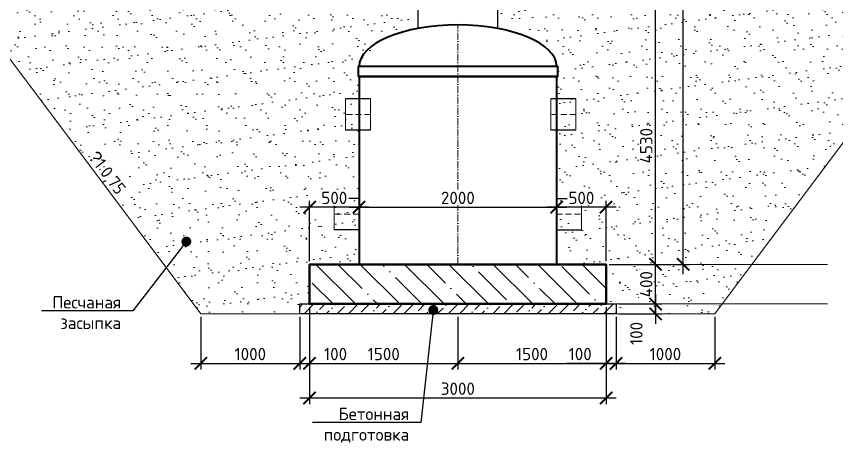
# Model space of a CAD drawing. Header units: metres. Extents: x 354637 to 441172, y 20821 to 108904.
# Drawn here: x 362280 to 370577, y 63474 to 67801 of the extents above; entities that cross this region are included whole.
import ezdxf
from ezdxf import colors
from ezdxf.entities.mleader import LeaderData, LeaderLine
from ezdxf.math import Vec2, Vec3

# ---------------------------------------------------------------- set-up
doc = ezdxf.new("R2010")
doc.units = ezdxf.units.M
doc.header["$PDSIZE"] = 1
doc.linetypes.add('ACAD_ISO10W100', pattern=[18, 12, -3, 0, -3])
doc.layers.get('0').update_dxf_attribs({"lineweight": 0})
doc.layers.get('Defpoints').update_dxf_attribs({"color": 3})
for name, color, linetype, lineweight in [('второстепенные', 7, 'Continuous', 25), ('выноски', 7, 'Continuous', 15), ('основная конструкция', 7, 'Continuous', 50), ('размеры', 7, 'Continuous', 15), ('штриховка', 7, 'Continuous', 9)]:
    doc.layers.add(name, color=color, linetype=linetype, lineweight=lineweight)
doc.styles.add('GOST-2.304_Type-B', font='GOST Common.ttf')
doc.styles.add('ISOCPEUR', font='isocpeur.ttf')
doc.styles.add('ГОСТ 2.304', font='CS_Gost2304.shx')
doc.dimstyles.new('СПДС', dxfattribs={"dimscale": 100, "dimtxt": 2.5, "dimasz": 2.5, "dimexe": 1.25, "dimexo": 0.625, "dimtad": 1, "dimdec": 0, "dimrnd": 0.001, "dimtxsty": 'ГОСТ 2.304', "dimblk": 'ARCHTICK', "dimblk1": 'ARCHTICK', "dimblk2": 'ARCHTICK', "dimcen": 2.5, "dimdle": 2, "dimadec": 0, "dimazin": 2, "dimtfac": 0.75, "dimtdec": 4, "dimtmove": 1, "dimatfit": 3, "dimfxl": 1, "dimtolj": 1, "dimarcsym": 1})

# ---------------------------------------------------------------- blocks, each defined once
blk = doc.blocks.new('*U71')
at = {"color": 7, "linetype": 'ACAD_ISO10W100', "lineweight": 15, "ltscale": 6}
blk.add_line((0, 0), (0, 2420), dxfattribs=at)
at = {"color": 250, "lineweight": 40, "ltscale": 20}
blk.add_line((-1100, 0), (1100, 0), dxfattribs=at)
for points in [[(-1010, 1900), (1010, 1900), (1010, 2000), (-1010, 2000)], [(-1000, 0), (1000, 0), (1000, 1900), (-1000, 1900)]]:
    blk.add_lwpolyline(points, close=True, dxfattribs=at)
blk.add_ellipse((0, 2000), major_axis=(-1000, 0), ratio=0.42, start_param=3.141593, end_param=6.283185, dxfattribs=at)
blk = doc.blocks.new('*U70')
at = {"lineweight": 30}
for p, q in [((0, 157.5), (250, 157.5)), ((0, -157.5), (250, -157.5))]:
    blk.add_line(p, q, dxfattribs=at)
at = {"color": 7, "linetype": 'Continuous', "lineweight": 20}
for p, q in [((0, 157.5), (0, -157.5)), ((250, 157.5), (250, -157.5))]:
    blk.add_line(p, q, dxfattribs=at)
at = {"color": 7, "linetype": 'ACAD_ISO10W100', "lineweight": 15, "ltscale": 5}
blk.add_line((0, 0), (250, 0), dxfattribs=at)
at = {"color": 30, "linetype": 'Continuous', "lineweight": 15, "ltscale": 20, "true_color": 0xf26722, "style": 'GOST-2.304_Type-B', "flags": 1}
blk.add_attdef('МАТЕРИАЛ', (325.8, 122.6), '', height=2.5, dxfattribs=at)
blk = doc.blocks.new('*U69')
at = {"lineweight": 30}
for p, q in [((0, 157.5), (250, 157.5)), ((0, -157.5), (250, -157.5))]:
    blk.add_line(p, q, dxfattribs=at)
at = {"color": 7, "linetype": 'Continuous', "lineweight": 20}
for p, q in [((0, 157.5), (0, -157.5)), ((250, 157.5), (250, -157.5))]:
    blk.add_line(p, q, dxfattribs=at)
at = {"color": 7, "linetype": 'ACAD_ISO10W100', "lineweight": 15, "ltscale": 5}
blk.add_line((0, 0), (250, 0), dxfattribs=at)
at = {"color": 30, "linetype": 'Continuous', "lineweight": 15, "ltscale": 20, "true_color": 0xf26722, "style": 'GOST-2.304_Type-B', "flags": 1}
blk.add_attdef('МАТЕРИАЛ', (325.8, 122.6), '', height=2.5, dxfattribs=at)
blk = doc.blocks.new('*U67')
at = {"lineweight": 30}
for p, q in [((0, 157.5), (250, 157.5)), ((0, -157.5), (250, -157.5))]:
    blk.add_line(p, q, dxfattribs=at)
at = {"color": 7, "linetype": 'Continuous', "lineweight": 20}
for p, q in [((0, 157.5), (0, -157.5)), ((250, 157.5), (250, -157.5))]:
    blk.add_line(p, q, dxfattribs=at)
at = {"color": 7, "linetype": 'ACAD_ISO10W100', "lineweight": 15, "ltscale": 5}
blk.add_line((0, 0), (250, 0), dxfattribs=at)
at = {"color": 30, "linetype": 'Continuous', "lineweight": 15, "ltscale": 20, "true_color": 0xf26722, "style": 'GOST-2.304_Type-B', "flags": 1}
blk.add_attdef('МАТЕРИАЛ', (325.8, 122.6), '', height=2.5, dxfattribs=at)
blk = doc.blocks.new('*U68')
at = {"lineweight": 30}
for p, q in [((0, 157.5), (250, 157.5)), ((0, -157.5), (250, -157.5))]:
    blk.add_line(p, q, dxfattribs=at)
at = {"color": 7, "linetype": 'Continuous', "lineweight": 20}
for p, q in [((0, 157.5), (0, -157.5)), ((250, 157.5), (250, -157.5))]:
    blk.add_line(p, q, dxfattribs=at)
at = {"color": 7, "linetype": 'ACAD_ISO10W100', "lineweight": 15, "ltscale": 5}
blk.add_line((0, 0), (250, 0), dxfattribs=at)
at = {"color": 30, "linetype": 'Continuous', "lineweight": 15, "ltscale": 20, "true_color": 0xf26722, "style": 'GOST-2.304_Type-B', "flags": 1}
blk.add_attdef('МАТЕРИАЛ', (325.8, 122.6), '', height=2.5, dxfattribs=at)
blk = doc.blocks.new('_ArchTick')
at = {"color": 0, "linetype": 'ByBlock', "lineweight": 30, "const_width": 0.15}
blk.add_lwpolyline([(-0.5, -0.5), (0.5, 0.5)], dxfattribs=at)
blk = doc.blocks.new('*D74')
at = {"layer": 'Defpoints', "color": 0, "ltscale": 10, "transparency": 16777216}
for p in [(367745.7, 65873.8), (365745.7, 65612.6), (367745.7, 65612.6)]:
    blk.add_point(p, dxfattribs=at)
at = {"layer": 'размеры', "color": 0, "lineweight": -2, "ltscale": 10, "transparency": 16777216}
for p, q in [((365745.7, 65643.8), (365745.7, 65936.3)), ((367745.7, 65643.8), (367745.7, 65936.3)), ((365645.7, 65873.8), (367845.7, 65873.8))]:
    blk.add_line(p, q, dxfattribs=at)
at = {"layer": 'размеры', "color": 0, "lineweight": -2, "ltscale": 10, "transparency": 16777216, "xscale": 125, "yscale": 125, "zscale": 125, "rotation": 180}
blk.add_blockref('_ArchTick', (365745.7, 65873.8), dxfattribs=at)
at = {"layer": 'размеры', "color": 0, "lineweight": -2, "ltscale": 10, "transparency": 16777216, "xscale": 125, "yscale": 125, "zscale": 125}
blk.add_blockref('_ArchTick', (367745.7, 65873.8), dxfattribs=at)
at = {"layer": 'размеры', "color": 0, "ltscale": 10, "transparency": 16777216, "insert": (366745.7, 65967.5), "char_height": 125, "attachment_point": 5, "style": 'ISOCPEUR', "bg_fill": 3, "box_fill_scale": 1.1, "bg_fill_color": 9, "bg_fill_true_color": 13158600, "bg_fill_transparency": 0}
blk.add_mtext('\\A1;2000', dxfattribs=at)
blk = doc.blocks.new('*D75')
at = {"layer": 'Defpoints', "color": 0, "ltscale": 10, "transparency": 16777216}
for p in [(368245.7, 65295.1), (368745.7, 65295.1), (368345.7, 64895.1)]:
    blk.add_point(p, dxfattribs=at)
at = {"layer": 'размеры', "color": 0, "lineweight": -2, "ltscale": 10, "transparency": 16777216}
for p, q in [((368745.7, 64795.1), (368745.7, 65395.1)), ((368276.9, 65295.1), (368808.2, 65295.1)), ((368376.9, 64895.1), (368808.2, 64895.1))]:
    blk.add_line(p, q, dxfattribs=at)
at = {"layer": 'размеры', "color": 0, "lineweight": -2, "ltscale": 10, "transparency": 16777216, "xscale": 125, "yscale": 125, "zscale": 125}
for p, rotation in [((368745.7, 65295.1), 90), ((368745.7, 64895.1), 270)]:
    blk.add_blockref('_ArchTick', p, dxfattribs=dict(at, rotation=rotation))
at = {"layer": 'размеры', "color": 0, "ltscale": 10, "transparency": 16777216, "insert": (368651.9, 65095.1), "char_height": 125, "attachment_point": 5, "rotation": 90, "style": 'ISOCPEUR', "bg_fill": 3, "box_fill_scale": 1.1, "bg_fill_color": 9, "bg_fill_true_color": 13158600, "bg_fill_transparency": 0}
blk.add_mtext('\\A1;400', dxfattribs=at)
blk = doc.blocks.new('*D76')
at = {"layer": 'Defpoints', "color": 0, "ltscale": 10, "transparency": 16777216}
for p in [(368345.7, 64895.1), (368345.7, 64795.1), (368745.7, 64795.1)]:
    blk.add_point(p, dxfattribs=at)
at = {"layer": 'размеры', "color": 0, "lineweight": -2, "ltscale": 10, "transparency": 16777216}
for p, q in [((368745.7, 64995.1), (368745.7, 64695.1)), ((368376.9, 64895.1), (368808.2, 64895.1)), ((368376.9, 64795.1), (368808.2, 64795.1))]:
    blk.add_line(p, q, dxfattribs=at)
at = {"layer": 'размеры', "color": 0, "lineweight": -2, "ltscale": 10, "transparency": 16777216, "xscale": 125, "yscale": 125, "zscale": 125}
for p, rotation in [((368745.7, 64895.1), 90), ((368745.7, 64795.1), 270)]:
    blk.add_blockref('_ArchTick', p, dxfattribs=dict(at, rotation=rotation))
at = {"layer": 'размеры', "color": 0, "ltscale": 10, "transparency": 16777216, "insert": (368551.9, 64597), "char_height": 125, "attachment_point": 5, "rotation": 90, "style": 'ISOCPEUR', "bg_fill": 3, "box_fill_scale": 1.1, "bg_fill_color": 9, "bg_fill_true_color": 13158600, "bg_fill_transparency": 0}
blk.add_mtext('\\A1;100', dxfattribs=at)
blk = doc.blocks.new('*D78')
at = {"layer": 'Defpoints', "color": 0, "ltscale": 10, "transparency": 16777216}
for p in [(365245.7, 64895.1), (366745.7, 64795.1), (366745.7, 64295.1)]:
    blk.add_point(p, dxfattribs=at)
at = {"layer": 'размеры', "color": 0, "lineweight": -2, "ltscale": 10, "transparency": 16777216}
for p, q in [((365245.7, 64863.9), (365245.7, 64232.6)), ((366745.7, 64763.9), (366745.7, 64232.6)), ((365145.7, 64295.1), (366845.7, 64295.1))]:
    blk.add_line(p, q, dxfattribs=at)
at = {"layer": 'размеры', "color": 0, "lineweight": -2, "ltscale": 10, "transparency": 16777216, "xscale": 125, "yscale": 125, "zscale": 125, "rotation": 180}
blk.add_blockref('_ArchTick', (365245.7, 64295.1), dxfattribs=at)
at = {"layer": 'размеры', "color": 0, "lineweight": -2, "ltscale": 10, "transparency": 16777216, "xscale": 125, "yscale": 125, "zscale": 125}
blk.add_blockref('_ArchTick', (366745.7, 64295.1), dxfattribs=at)
at = {"layer": 'размеры', "color": 0, "ltscale": 10, "transparency": 16777216, "insert": (365995.7, 64388.9), "char_height": 125, "attachment_point": 5, "style": 'ISOCPEUR', "bg_fill": 3, "box_fill_scale": 1.1, "bg_fill_color": 9, "bg_fill_true_color": 13158600, "bg_fill_transparency": 0}
blk.add_mtext('\\A1;1500', dxfattribs=at)
blk = doc.blocks.new('*D84')
at = {"layer": 'Defpoints', "color": 0, "ltscale": 10, "transparency": 16777216}
for p in [(368245.7, 64895.1), (366745.7, 64795.1), (368245.7, 64295.1)]:
    blk.add_point(p, dxfattribs=at)
at = {"layer": 'размеры', "color": 0, "lineweight": -2, "ltscale": 10, "transparency": 16777216}
for p, q in [((368245.7, 64863.9), (368245.7, 64232.6)), ((366745.7, 64763.9), (366745.7, 64232.6)), ((366645.7, 64295.1), (368345.7, 64295.1))]:
    blk.add_line(p, q, dxfattribs=at)
at = {"layer": 'размеры', "color": 0, "lineweight": -2, "ltscale": 10, "transparency": 16777216, "xscale": 125, "yscale": 125, "zscale": 125, "rotation": 180}
blk.add_blockref('_ArchTick', (366745.7, 64295.1), dxfattribs=at)
at = {"layer": 'размеры', "color": 0, "lineweight": -2, "ltscale": 10, "transparency": 16777216, "xscale": 125, "yscale": 125, "zscale": 125}
blk.add_blockref('_ArchTick', (368245.7, 64295.1), dxfattribs=at)
at = {"layer": 'размеры', "color": 0, "ltscale": 10, "transparency": 16777216, "insert": (367495.7, 64388.9), "char_height": 125, "attachment_point": 5, "style": 'ISOCPEUR', "bg_fill": 3, "box_fill_scale": 1.1, "bg_fill_color": 9, "bg_fill_true_color": 13158600, "bg_fill_transparency": 0}
blk.add_mtext('\\A1;1500', dxfattribs=at)
blk = doc.blocks.new('*D85')
at = {"layer": 'Defpoints', "color": 0, "ltscale": 10, "transparency": 16777216}
for p in [(365245.7, 64895.1), (368245.7, 64895.1), (368245.7, 63945.1)]:
    blk.add_point(p, dxfattribs=at)
at = {"layer": 'размеры', "color": 0, "lineweight": -2, "ltscale": 10, "transparency": 16777216}
for p, q in [((365245.7, 64863.9), (365245.7, 63882.6)), ((368245.7, 64863.9), (368245.7, 63882.6)), ((365145.7, 63945.1), (368345.7, 63945.1))]:
    blk.add_line(p, q, dxfattribs=at)
at = {"layer": 'размеры', "color": 0, "lineweight": -2, "ltscale": 10, "transparency": 16777216, "xscale": 125, "yscale": 125, "zscale": 125, "rotation": 180}
blk.add_blockref('_ArchTick', (365245.7, 63945.1), dxfattribs=at)
at = {"layer": 'размеры', "color": 0, "lineweight": -2, "ltscale": 10, "transparency": 16777216, "xscale": 125, "yscale": 125, "zscale": 125}
blk.add_blockref('_ArchTick', (368245.7, 63945.1), dxfattribs=at)
at = {"layer": 'размеры', "color": 0, "ltscale": 10, "transparency": 16777216, "insert": (366745.7, 64038.9), "char_height": 125, "attachment_point": 5, "style": 'ISOCPEUR', "bg_fill": 3, "box_fill_scale": 1.1, "bg_fill_color": 9, "bg_fill_true_color": 13158600, "bg_fill_transparency": 0}
blk.add_mtext('\\A1;3000', dxfattribs=at)
blk = doc.blocks.new('*D80')
at = {"layer": 'Defpoints', "color": 0, "ltscale": 10, "transparency": 16777216}
for p in [(368663.2, 69825.1), (368745.7, 69825.1), (368245.7, 65295.1)]:
    blk.add_point(p, dxfattribs=at)
at = {"layer": 'размеры', "color": 0, "lineweight": -2, "ltscale": 10, "transparency": 16777216}
for p, q in [((368745.7, 65195.1), (368745.7, 69925.1)), ((368694.4, 69825.1), (368808.2, 69825.1)), ((368276.9, 65295.1), (368808.2, 65295.1))]:
    blk.add_line(p, q, dxfattribs=at)
at = {"layer": 'размеры', "color": 0, "lineweight": -2, "ltscale": 10, "transparency": 16777216, "xscale": 125, "yscale": 125, "zscale": 125}
for p, rotation in [((368745.7, 69825.1), 90), ((368745.7, 65295.1), 270)]:
    blk.add_blockref('_ArchTick', p, dxfattribs=dict(at, rotation=rotation))
at = {"layer": 'размеры', "color": 0, "ltscale": 10, "transparency": 16777216, "insert": (368651.9, 66495.1), "char_height": 125, "attachment_point": 5, "rotation": 90, "style": 'ISOCPEUR', "bg_fill": 3, "box_fill_scale": 1.1, "bg_fill_color": 9, "bg_fill_true_color": 13158600, "bg_fill_transparency": 0}
blk.add_mtext('\\A1;4530', dxfattribs=at)
blk = doc.blocks.new('*D72')
at = {"layer": 'Defpoints', "color": 0, "ltscale": 10, "transparency": 16777216}
for p in [(364145.7, 64795.1), (365145.7, 64795.1), (365145.7, 64295.1)]:
    blk.add_point(p, dxfattribs=at)
at = {"layer": 'размеры', "color": 0, "lineweight": -2, "ltscale": 10, "transparency": 16777216}
for p, q in [((364145.7, 64763.9), (364145.7, 64232.6)), ((365145.7, 64763.9), (365145.7, 64232.6)), ((364045.7, 64295.1), (365245.7, 64295.1))]:
    blk.add_line(p, q, dxfattribs=at)
at = {"layer": 'размеры', "color": 0, "lineweight": -2, "ltscale": 10, "transparency": 16777216, "xscale": 125, "yscale": 125, "zscale": 125, "rotation": 180}
blk.add_blockref('_ArchTick', (364145.7, 64295.1), dxfattribs=at)
at = {"layer": 'размеры', "color": 0, "lineweight": -2, "ltscale": 10, "transparency": 16777216, "xscale": 125, "yscale": 125, "zscale": 125}
blk.add_blockref('_ArchTick', (365145.7, 64295.1), dxfattribs=at)
at = {"layer": 'размеры', "color": 0, "ltscale": 10, "transparency": 16777216, "insert": (364645.7, 64388.9), "char_height": 125, "attachment_point": 5, "style": 'ISOCPEUR', "bg_fill": 3, "box_fill_scale": 1.1, "bg_fill_color": 9, "bg_fill_true_color": 13158600, "bg_fill_transparency": 0}
blk.add_mtext('\\A1;1000', dxfattribs=at)
blk = doc.blocks.new('*D83')
at = {"layer": 'Defpoints', "color": 0, "ltscale": 10, "transparency": 16777216}
for p in [(368345.7, 64795.1), (369345.7, 64795.1), (369345.7, 64295.1)]:
    blk.add_point(p, dxfattribs=at)
at = {"layer": 'размеры', "color": 0, "lineweight": -2, "ltscale": 10, "transparency": 16777216}
for p, q in [((368345.7, 64763.9), (368345.7, 64232.6)), ((369345.7, 64763.9), (369345.7, 64232.6)), ((368245.7, 64295.1), (369445.7, 64295.1))]:
    blk.add_line(p, q, dxfattribs=at)
at = {"layer": 'размеры', "color": 0, "lineweight": -2, "ltscale": 10, "transparency": 16777216, "xscale": 125, "yscale": 125, "zscale": 125, "rotation": 180}
blk.add_blockref('_ArchTick', (368345.7, 64295.1), dxfattribs=at)
at = {"layer": 'размеры', "color": 0, "lineweight": -2, "ltscale": 10, "transparency": 16777216, "xscale": 125, "yscale": 125, "zscale": 125}
blk.add_blockref('_ArchTick', (369345.7, 64295.1), dxfattribs=at)
at = {"layer": 'размеры', "color": 0, "ltscale": 10, "transparency": 16777216, "insert": (368845.7, 64388.9), "char_height": 125, "attachment_point": 5, "style": 'ISOCPEUR', "bg_fill": 3, "box_fill_scale": 1.1, "bg_fill_color": 9, "bg_fill_true_color": 13158600, "bg_fill_transparency": 0}
blk.add_mtext('\\A1;1000', dxfattribs=at)
blk = doc.blocks.new('*D87')
at = {"layer": 'Defpoints', "color": 0, "ltscale": 10, "transparency": 16777216}
for p in [(365245.7, 64895.1), (365145.7, 64795.1), (365245.7, 64295.1)]:
    blk.add_point(p, dxfattribs=at)
at = {"layer": 'размеры', "color": 0, "lineweight": -2, "ltscale": 10, "transparency": 16777216}
for p, q in [((365245.7, 64863.9), (365245.7, 64232.6)), ((365145.7, 64763.9), (365145.7, 64232.6)), ((365045.7, 64295.1), (365245.7, 64295.1)), ((365245.7, 64295.1), (365645.7, 64295.1))]:
    blk.add_line(p, q, dxfattribs=at)
at = {"layer": 'размеры', "color": 0, "lineweight": -2, "ltscale": 10, "transparency": 16777216, "xscale": 125, "yscale": 125, "zscale": 125, "rotation": 180}
blk.add_blockref('_ArchTick', (365145.7, 64295.1), dxfattribs=at)
at = {"layer": 'размеры', "color": 0, "lineweight": -2, "ltscale": 10, "transparency": 16777216, "xscale": 125, "yscale": 125, "zscale": 125}
blk.add_blockref('_ArchTick', (365245.7, 64295.1), dxfattribs=at)
at = {"layer": 'размеры', "color": 0, "ltscale": 10, "transparency": 16777216, "insert": (365508.2, 64388.9), "char_height": 125, "attachment_point": 5, "style": 'ISOCPEUR', "bg_fill": 3, "box_fill_scale": 1.1, "bg_fill_color": 9, "bg_fill_true_color": 13158600, "bg_fill_transparency": 0}
blk.add_mtext('\\A1;100', dxfattribs=at)
blk = doc.blocks.new('*D82')
at = {"layer": 'Defpoints', "color": 0, "ltscale": 10, "transparency": 16777216}
for p in [(368245.7, 64895.1), (368345.7, 64795.1), (368245.7, 64295.1)]:
    blk.add_point(p, dxfattribs=at)
at = {"layer": 'размеры', "color": 0, "lineweight": -2, "ltscale": 10, "transparency": 16777216}
for p, q in [((368245.7, 64863.9), (368245.7, 64232.6)), ((368345.7, 64763.9), (368345.7, 64232.6)), ((368245.7, 64295.1), (367845.7, 64295.1)), ((368445.7, 64295.1), (368245.7, 64295.1))]:
    blk.add_line(p, q, dxfattribs=at)
at = {"layer": 'размеры', "color": 0, "lineweight": -2, "ltscale": 10, "transparency": 16777216, "xscale": 125, "yscale": 125, "zscale": 125, "rotation": 180}
blk.add_blockref('_ArchTick', (368245.7, 64295.1), dxfattribs=at)
at = {"layer": 'размеры', "color": 0, "lineweight": -2, "ltscale": 10, "transparency": 16777216, "xscale": 125, "yscale": 125, "zscale": 125}
blk.add_blockref('_ArchTick', (368345.7, 64295.1), dxfattribs=at)
at = {"layer": 'размеры', "color": 0, "ltscale": 10, "transparency": 16777216, "insert": (367983.2, 64388.9), "char_height": 125, "attachment_point": 5, "style": 'ISOCPEUR', "bg_fill": 3, "box_fill_scale": 1.1, "bg_fill_color": 9, "bg_fill_true_color": 13158600, "bg_fill_transparency": 0}
blk.add_mtext('\\A1;100', dxfattribs=at)
blk = doc.blocks.new('*D81')
at = {"layer": 'Defpoints', "color": 0, "ltscale": 10, "transparency": 16777216}
for p in [(367821.8, 71025.1), (369025.7, 71025.1), (368245.7, 65295.1)]:
    blk.add_point(p, dxfattribs=at)
at = {"layer": 'размеры', "color": 0, "lineweight": -2, "ltscale": 10, "transparency": 16777216}
for p, q in [((369025.7, 65195.1), (369025.7, 71125.1)), ((367853, 71025.1), (369088.2, 71025.1)), ((368276.9, 65295.1), (369088.2, 65295.1))]:
    blk.add_line(p, q, dxfattribs=at)
at = {"layer": 'размеры', "color": 0, "lineweight": -2, "ltscale": 10, "transparency": 16777216, "xscale": 125, "yscale": 125, "zscale": 125}
for p, rotation in [((369025.7, 71025.1), 90), ((369025.7, 65295.1), 270)]:
    blk.add_blockref('_ArchTick', p, dxfattribs=dict(at, rotation=rotation))
at = {"layer": 'размеры', "color": 0, "ltscale": 10, "transparency": 16777216, "insert": (368931.9, 68160.1), "char_height": 125, "attachment_point": 5, "rotation": 90, "style": 'ISOCPEUR', "bg_fill": 3, "box_fill_scale": 1.1, "bg_fill_color": 9, "bg_fill_true_color": 13158600, "bg_fill_transparency": 0}
blk.add_mtext('\\A1;5730', dxfattribs=at)
blk = doc.blocks.new('*D79')
at = {"layer": 'Defpoints', "color": 0, "ltscale": 10, "transparency": 16777216}
for p in [(367745.7, 65873.8), (367745.7, 65612.6), (368245.7, 65295.1)]:
    blk.add_point(p, dxfattribs=at)
at = {"layer": 'размеры', "color": 0, "lineweight": -2, "ltscale": 10, "transparency": 16777216}
for p, q in [((367745.7, 65643.8), (367745.7, 65936.3)), ((368245.7, 65326.4), (368245.7, 65936.3)), ((368345.7, 65873.8), (367645.7, 65873.8))]:
    blk.add_line(p, q, dxfattribs=at)
at = {"layer": 'размеры', "color": 0, "lineweight": -2, "ltscale": 10, "transparency": 16777216, "xscale": 125, "yscale": 125, "zscale": 125, "rotation": 180}
blk.add_blockref('_ArchTick', (367745.7, 65873.8), dxfattribs=at)
at = {"layer": 'размеры', "color": 0, "lineweight": -2, "ltscale": 10, "transparency": 16777216, "xscale": 125, "yscale": 125, "zscale": 125}
blk.add_blockref('_ArchTick', (368245.7, 65873.8), dxfattribs=at)
at = {"layer": 'размеры', "color": 0, "ltscale": 10, "transparency": 16777216, "insert": (367995.7, 65967.5), "char_height": 125, "attachment_point": 5, "style": 'ISOCPEUR', "bg_fill": 3, "box_fill_scale": 1.1, "bg_fill_color": 9, "bg_fill_true_color": 13158600, "bg_fill_transparency": 0}
blk.add_mtext('\\A1;500', dxfattribs=at)
blk = doc.blocks.new('*D77')
at = {"layer": 'Defpoints', "color": 0, "ltscale": 10, "transparency": 16777216}
for p in [(365245.7, 65873.8), (365745.7, 65612.6), (365245.7, 65295.1)]:
    blk.add_point(p, dxfattribs=at)
at = {"layer": 'размеры', "color": 0, "lineweight": -2, "ltscale": 10, "transparency": 16777216}
for p, q in [((365245.7, 65326.4), (365245.7, 65936.3)), ((365745.7, 65643.8), (365745.7, 65936.3)), ((365845.7, 65873.8), (365145.7, 65873.8))]:
    blk.add_line(p, q, dxfattribs=at)
at = {"layer": 'размеры', "color": 0, "lineweight": -2, "ltscale": 10, "transparency": 16777216, "xscale": 125, "yscale": 125, "zscale": 125, "rotation": 180}
blk.add_blockref('_ArchTick', (365245.7, 65873.8), dxfattribs=at)
at = {"layer": 'размеры', "color": 0, "lineweight": -2, "ltscale": 10, "transparency": 16777216, "xscale": 125, "yscale": 125, "zscale": 125}
blk.add_blockref('_ArchTick', (365745.7, 65873.8), dxfattribs=at)
at = {"layer": 'размеры', "color": 0, "ltscale": 10, "transparency": 16777216, "insert": (365495.7, 65967.5), "char_height": 125, "attachment_point": 5, "style": 'ISOCPEUR', "bg_fill": 3, "box_fill_scale": 1.1, "bg_fill_color": 9, "bg_fill_true_color": 13158600, "bg_fill_transparency": 0}
blk.add_mtext('\\A1;500', dxfattribs=at)
blk = doc.blocks.new('_Dot')
at = {"color": 0, "linetype": 'ByBlock', "lineweight": -2}
blk.add_line((-0.5, 0), (-1, 0), dxfattribs=at)
at = {"color": 0, "linetype": 'ByBlock', "lineweight": 90, "const_width": 0.5}
blk.add_lwpolyline([(-0.25, 0, 1), (0.25, 0, 1)], format="xyb", close=True, dxfattribs=at)

msp = doc.modelspace()

# ---------------------------------------------------------------- hatches: boundary and pattern name
at = {"layer": 'штриховка', "ltscale": 10}
h = msp.add_hatch(dxfattribs=at)
h.set_pattern_fill('AR-SAND', color=256, scale=5)
h.set_pattern_definition([(37.5, (-20399.7, -1940), (-8.00016, 244.70662), [0, -193.04, 0, -215.9, 0, -206.375]), (7.5, (-20399.7, -1940), (224.76164, 358.41255), [0, -104.14, 0, -173.99, 0, -66.675]), (327.5, (-20555.92, -1940), (395.49619, 0.71859), [0, -63.5, 0, -228.6, 0, -298.45]), (317.5, (-20555.92, -1940), (381.77823, 111.46466), [0, -31.75, 0, -149.86, 0, -171.45])])
edge = h.paths.add_edge_path()
edge.add_line((369345.69, 64795.13), (373118.19, 69825.13))
edge.add_line((373118.19, 69825.13), (367145.69, 69825.13))
edge.add_line((367145.69, 69825.13), (367145.69, 67680.07))
edge.add_arc((367169.04, 67056.38), 624.13, 22.491081, 92.143656, ccw=False)
edge.add_line((367745.69, 67295.13), (367745.69, 65295.13))
edge.add_line((367745.69, 65295.13), (368245.69, 65295.13))
edge.add_line((368245.69, 65295.13), (368245.69, 64895.13))
edge.add_line((368245.69, 64895.13), (368345.69, 64895.13))
edge.add_line((368345.69, 64895.13), (368345.69, 64795.13))
edge.add_line((368345.69, 64795.13), (369345.69, 64795.13))

# ---------------------------------------------------------------- linework, layer by layer
at = {"lineweight": 30, "ltscale": 50}
msp.add_lwpolyline([(366345.69, 67680.07), (366345.69, 71022.39), (367145.69, 71022.39), (367145.69, 67680.07)], dxfattribs=at)

# ---------------------------------------------------------------- block references
at = {"ltscale": 50}
for name, p in [('*U71', (366745.69, 65295.13)), ('*U68', (367745.69, 65802.63))]:
    msp.add_blockref(name, p, dxfattribs=at)
at = {"ltscale": 50, "xscale": -1}
for name, p in [('*U70', (365860.3, 66809.89)), ('*U69', (367937.81, 66809.89)), ('*U67', (365745.69, 65802.63))]:
    msp.add_blockref(name, p, dxfattribs=at)

# ---------------------------------------------------------------- texts
at = {"layer": 'выноски', "linetype": 'Continuous', "ltscale": 10, "style": 'GOST-2.304_Type-B'}
msp.add_text('\ue94a1:0,75', height=125, rotation=306.869898, dxfattribs=at).set_placement((363002.22, 66379.76))

# ---------------------------------------------------------------- next in the draw order: dimensions: what is measured, and where the dimension line sits
at = {"layer": 'размеры', "ltscale": 10}
dim = msp.add_linear_dim(base=(367745.69, 65873.76), p1=(365745.69, 65612.57), p2=(367745.69, 65612.57), dimstyle='СПДС', override={"dimscale": 50, "dimdec": 1, "dimrnd": 10, "dimtxsty": 'ISOCPEUR', "dimtfill": 1}, dxfattribs=at)
dim.commit()
dim.dimension.update_dxf_attribs({"geometry": '*D74', "text_midpoint": (366745.69, 65967.51)})
dim = msp.add_linear_dim(base=(368745.69, 65295.13), p1=(368345.69, 64895.13), p2=(368245.69, 65295.13), angle=90, dimstyle='СПДС', override={"dimscale": 50, "dimdec": 1, "dimrnd": 10, "dimtxsty": 'ISOCPEUR', "dimtfill": 1}, dxfattribs=at)
dim.commit()
dim.dimension.update_dxf_attribs({"geometry": '*D75', "text_midpoint": (368651.94, 65095.13)})

# ---------------------------------------------------------------- next in the draw order: hatches: boundary and pattern name
at = {"layer": 'штриховка', "ltscale": 10}
h = msp.add_hatch(dxfattribs=at)
h.set_pattern_fill('ANSI35', color=256, scale=50, angle=90)
h.paths.add_polyline_path([(368245.69, 64895.13), (368245.69, 65295.13), (365245.69, 65295.13), (365245.69, 64895.13)])

# ---------------------------------------------------------------- next in the draw order: linework, layer by layer
at = {"layer": 'основная конструкция'}
msp.add_lwpolyline([(368245.69, 64895.13), (368245.69, 65295.13), (365245.69, 65295.13), (365245.69, 64895.13)], close=True, dxfattribs=at)

# ---------------------------------------------------------------- next in the draw order: dimensions: what is measured, and where the dimension line sits
at = {"layer": 'размеры', "ltscale": 10}
dim = msp.add_linear_dim(base=(368745.69, 64795.13), p1=(368345.69, 64895.13), p2=(368345.69, 64795.13), angle=90, dimstyle='СПДС', override={"dimscale": 50, "dimdec": 1, "dimrnd": 10, "dimtxsty": 'ISOCPEUR', "dimtfill": 1}, dxfattribs=at)
dim.commit()
dim.dimension.update_dxf_attribs({"geometry": '*D76', "text_midpoint": (368645.69, 64597), "dimtype": 160})

# ---------------------------------------------------------------- next in the draw order: hatches: boundary and pattern name
at = {"layer": 'штриховка', "ltscale": 40}
h = msp.add_hatch(dxfattribs=at)
h.set_pattern_fill('ANSI36', color=256, scale=25, style=0)
h.set_pattern_definition([(45, (-20649.71, 0), (42.09495, 154.348152), [198.4375, -39.6875, 0, -39.6875])])
h.paths.add_polyline_path([(368345.69, 64895.13), (368345.69, 64795.13), (365145.69, 64795.13), (365145.69, 64895.13)])

# ---------------------------------------------------------------- next in the draw order: linework, layer by layer
at = {"layer": 'второстепенные'}
msp.add_lwpolyline([(368345.69, 64895.13), (368345.69, 64795.13), (365145.69, 64795.13), (365145.69, 64895.13)], close=True, dxfattribs=at)

# ---------------------------------------------------------------- next in the draw order: dimensions: what is measured, and where the dimension line sits
at = {"layer": 'размеры', "ltscale": 10}
dim = msp.add_linear_dim(base=(368745.69, 69825.13), p1=(368245.69, 65295.13), p2=(368663.17, 69825.13), angle=90, dimstyle='СПДС', override={"dimscale": 50, "dimdec": 1, "dimrnd": 10, "dimtxsty": 'ISOCPEUR', "dimtfill": 1}, dxfattribs=at)
dim.commit()
dim.dimension.update_dxf_attribs({"geometry": '*D80', "text_midpoint": (368745.69, 66495.13), "dimtype": 160})

# ---------------------------------------------------------------- next in the draw order: dimensions: what is measured, and where the dimension line sits
dim = msp.add_linear_dim(base=(369025.69, 71025.13), p1=(368245.69, 65295.13), p2=(367821.76, 71025.13), angle=90, dimstyle='СПДС', override={"dimscale": 50, "dimdec": 1, "dimrnd": 10, "dimtxsty": 'ISOCPEUR', "dimtfill": 1}, dxfattribs=at)
dim.commit()
dim.dimension.update_dxf_attribs({"geometry": '*D81', "text_midpoint": (368931.94, 68160.13)})
dim = msp.add_linear_dim(base=(366745.69, 64295.13), p1=(365245.69, 64895.13), p2=(366745.69, 64795.13), dimstyle='СПДС', override={"dimscale": 50, "dimdec": 1, "dimrnd": 10, "dimtxsty": 'ISOCPEUR', "dimtfill": 1}, dxfattribs=at)
dim.commit()
dim.dimension.update_dxf_attribs({"geometry": '*D78', "text_midpoint": (365995.69, 64388.88)})

# ---------------------------------------------------------------- next in the draw order: linework, layer by layer
at = {"layer": 'выноски'}
msp.add_lwpolyline([(369025.69, 65295.13), (370484.25, 65295.13)], dxfattribs=at)

# ---------------------------------------------------------------- next in the draw order: dimensions: what is measured, and where the dimension line sits
at = {"layer": 'размеры', "ltscale": 10}
for base, p1, p2, picture, middle in [((367745.69, 65873.76), (368245.69, 65295.13), (367745.69, 65612.57), '*D79', (367995.69, 65967.51)), ((368245.69, 64295.13), (366745.69, 64795.13), (368245.69, 64895.13), '*D84', (367495.69, 64388.88))]:
    dim = msp.add_linear_dim(base=base, p1=p1, p2=p2, dimstyle='СПДС', override={"dimscale": 50, "dimdec": 1, "dimrnd": 10, "dimtxsty": 'ISOCPEUR', "dimtfill": 1}, dxfattribs=at)
    dim.commit()
    dim.dimension.update_dxf_attribs({"geometry": picture, "text_midpoint": middle})

# ---------------------------------------------------------------- next in the draw order: dimensions: what is measured, and where the dimension line sits
dim = msp.add_linear_dim(base=(368245.69, 63945.13), p1=(365245.69, 64895.13), p2=(368245.69, 64895.13), dimstyle='СПДС', override={"dimscale": 50, "dimdec": 1, "dimrnd": 10, "dimtxsty": 'ISOCPEUR', "dimtfill": 1}, dxfattribs=at)
dim.commit()
dim.dimension.update_dxf_attribs({"geometry": '*D85', "text_midpoint": (366745.69, 64038.88)})

# ---------------------------------------------------------------- next in the draw order: hatches: boundary and pattern name
at = {"layer": 'штриховка', "ltscale": 10}
h = msp.add_hatch(dxfattribs=at)
h.set_pattern_fill('AR-SAND', color=256, scale=5)
h.set_pattern_definition([(37.5, (-20899.7, -1940), (-8.00016, 244.70662), [0, -193.04, 0, -215.9, 0, -206.375]), (7.5, (-20899.7, -1940), (224.76164, 358.41255), [0, -104.14, 0, -173.99, 0, -66.675]), (327.5, (-21055.92, -1940), (395.49619, 0.71859), [0, -63.5, 0, -228.6, 0, -298.45]), (317.5, (-21055.92, -1940), (381.77823, 111.46466), [0, -31.75, 0, -149.86, 0, -171.45])])
edge = h.paths.add_edge_path()
edge.add_line((360373.19, 69825.13), (364145.69, 64795.13))
edge.add_line((364145.69, 64795.13), (365145.69, 64795.13))
edge.add_line((365145.69, 64795.13), (365145.69, 64895.13))
edge.add_line((365145.69, 64895.13), (365245.69, 64895.13))
edge.add_line((365245.69, 64895.13), (365245.69, 65295.13))
edge.add_line((365245.69, 65295.13), (365745.69, 65295.13))
edge.add_line((365745.69, 65295.13), (365745.69, 67295.13))
edge.add_arc((366364.24, 66991.07), 689.25, 91.542468, 153.822795, ccw=False)
edge.add_line((366345.69, 67680.07), (366345.69, 69825.13))
edge.add_line((366345.69, 69825.13), (360373.19, 69825.13))

# ---------------------------------------------------------------- next in the draw order: dimensions: what is measured, and where the dimension line sits
at = {"layer": 'размеры', "ltscale": 10}
dim = msp.add_linear_dim(base=(369345.69, 64295.13), p1=(368345.69, 64795.13), p2=(369345.69, 64795.13), dimstyle='СПДС', override={"dimscale": 50, "dimdec": 1, "dimrnd": 10, "dimtxsty": 'ISOCPEUR', "dimtfill": 1}, dxfattribs=at)
dim.commit()
dim.dimension.update_dxf_attribs({"geometry": '*D83', "text_midpoint": (368845.69, 64388.88)})

# ---------------------------------------------------------------- next in the draw order: dimensions: what is measured, and where the dimension line sits
for base, p1, p2, picture, middle in [((365245.69, 65873.76), (365745.69, 65612.57), (365245.69, 65295.13), '*D77', (365495.69, 65967.51)), ((365145.69, 64295.13), (364145.69, 64795.13), (365145.69, 64795.13), '*D72', (364645.69, 64388.88))]:
    dim = msp.add_linear_dim(base=base, p1=p1, p2=p2, dimstyle='СПДС', override={"dimscale": 50, "dimdec": 1, "dimrnd": 10, "dimtxsty": 'ISOCPEUR', "dimtfill": 1}, dxfattribs=at)
    dim.commit()
    dim.dimension.update_dxf_attribs({"geometry": picture, "text_midpoint": middle})
dim = msp.add_linear_dim(base=(368245.69, 64295.13), p1=(368345.69, 64795.13), p2=(368245.69, 64895.13), angle=180, dimstyle='СПДС', override={"dimscale": 50, "dimdec": 1, "dimrnd": 10, "dimtxsty": 'ISOCPEUR', "dimtmove": 0, "dimtfill": 1}, dxfattribs=at)
dim.commit()
dim.dimension.update_dxf_attribs({"geometry": '*D82', "text_midpoint": (367983.19, 64388.88)})

# ---------------------------------------------------------------- next in the draw order: linework, layer by layer
at = {"layer": 'выноски'}
msp.add_lwpolyline([(368345.69, 64895.13), (370483.91, 64895.13)], dxfattribs=at)

# ---------------------------------------------------------------- next in the draw order: dimensions: what is measured, and where the dimension line sits
at = {"layer": 'размеры', "ltscale": 10}
dim = msp.add_linear_dim(base=(365245.69, 64295.13), p1=(365145.69, 64795.13), p2=(365245.69, 64895.13), dimstyle='СПДС', override={"dimscale": 50, "dimdec": 1, "dimrnd": 10, "dimtxsty": 'ISOCPEUR', "dimtmove": 0, "dimtfill": 1}, dxfattribs=at)
dim.commit()
dim.dimension.update_dxf_attribs({"geometry": '*D87', "text_midpoint": (365508.19, 64388.88)})

# ---------------------------------------------------------------- next in the draw order: leaders
at = {"layer": 'выноски', "ltscale": 10}
ml = msp.add_multileader_mtext('Standard', dxfattribs=at)
ml.set_content('Песчаная\\Pзасыпка', color=256, style='ISOCPEUR')
ml.set_leader_properties()
ml.set_arrow_properties(name='DOT')
ml.build(insert=Vec2(0, 0))
ml.multileader.update_dxf_attribs({"text_left_attachment_type": 6, "text_right_attachment_type": 6, "dogleg_length": 0.36, "arrow_head_size": 100, "scale": 50})
ctx = ml.context
ctx.base_point, ctx.scale, ctx.char_height, ctx.arrow_head_size, ctx.landing_gap_size, ctx.plane_origin = Vec3(362539.44, 64825.15), 50, 125, 100, 100, Vec3(363998.81, 65525.52)
ctx.left_attachment, ctx.right_attachment, ctx.text_align_type = 6, 6, 2
notes = []
notes.append((ctx, [(0, (1, 1, 0), (363457.44, 64825.15), (-1, 0), 18, [(0, [(363998.81, 65525.52)], 0, [])])]))
ctx.mtext.insert, ctx.mtext.alignment, ctx.mtext.flow_direction = Vec3(363339.44, 64975.15), 3, 5
for ctx, leaders in notes:
    for number, flags, end, landing, length, lines in leaders:
        leader = LeaderData()
        leader.index, (leader.has_last_leader_line, leader.has_dogleg_vector, leader.attachment_direction) = number, flags
        leader.last_leader_point, leader.dogleg_vector, leader.dogleg_length = Vec3(end), Vec3(landing), length
        for number, points, colour, breaks in lines:
            line = LeaderLine()
            line.index, line.vertices, line.color, line.breaks = number, Vec3.list(points), colors.encode_raw_color(colour), breaks
            leader.lines.append(line)
        ctx.leaders.append(leader)

# ---------------------------------------------------------------- next in the draw order: linework, layer by layer
at = {"layer": 'выноски'}
msp.add_lwpolyline([(358625.24, 70825.13), (359623.19, 70825.13), (364145.69, 64795.13), (369345.69, 64795.13), (373868.19, 70825.13), (374866.14, 70825.13)], dxfattribs=at)
at = {"layer": 'штриховка', "ltscale": 50}
msp.add_lwpolyline([(358625.24, 70825.13), (359623.19, 70825.13), (364145.69, 64795.13), (369345.69, 64795.13), (373868.19, 70825.13), (374866.14, 70825.13)], dxfattribs=at)

# ---------------------------------------------------------------- next in the draw order: leaders
at = {"layer": 'выноски', "ltscale": 10}
ml = msp.add_multileader_mtext('Standard', dxfattribs=at)
ml.set_content('Бетонная\\Pподготовка', color=256, style='ISOCPEUR')
ml.set_leader_properties()
ml.set_arrow_properties(name='DOT')
ml.build(insert=Vec2(0, 0))
ml.multileader.update_dxf_attribs({"text_left_attachment_type": 6, "text_right_attachment_type": 6, "dogleg_length": 0.36, "arrow_head_size": 100, "scale": 50})
ctx = ml.context
ctx.base_point, ctx.scale, ctx.char_height, ctx.arrow_head_size, ctx.landing_gap_size, ctx.plane_origin = Vec3(365267.01, 63697.01), 50, 125, 100, 100, Vec3(366913.87, 64397.38)
ctx.left_attachment, ctx.right_attachment, ctx.text_align_type = 6, 6, 2
notes = []
notes.append((ctx, [(0, (1, 1, 0), (366372.51, 63697.01), (-1, 0), 18, [(0, [(366496.97, 64833.96)], 0, [])])]))
ctx.mtext.insert, ctx.mtext.alignment, ctx.mtext.flow_direction = Vec3(366254.51, 63847.01), 3, 5
for ctx, leaders in notes:
    for number, flags, end, landing, length, lines in leaders:
        leader = LeaderData()
        leader.index, (leader.has_last_leader_line, leader.has_dogleg_vector, leader.attachment_direction) = number, flags
        leader.last_leader_point, leader.dogleg_vector, leader.dogleg_length = Vec3(end), Vec3(landing), length
        for number, points, colour, breaks in lines:
            line = LeaderLine()
            line.index, line.vertices, line.color, line.breaks = number, Vec3.list(points), colors.encode_raw_color(colour), breaks
            leader.lines.append(line)
        ctx.leaders.append(leader)

doc.saveas('drawing.dxf')
